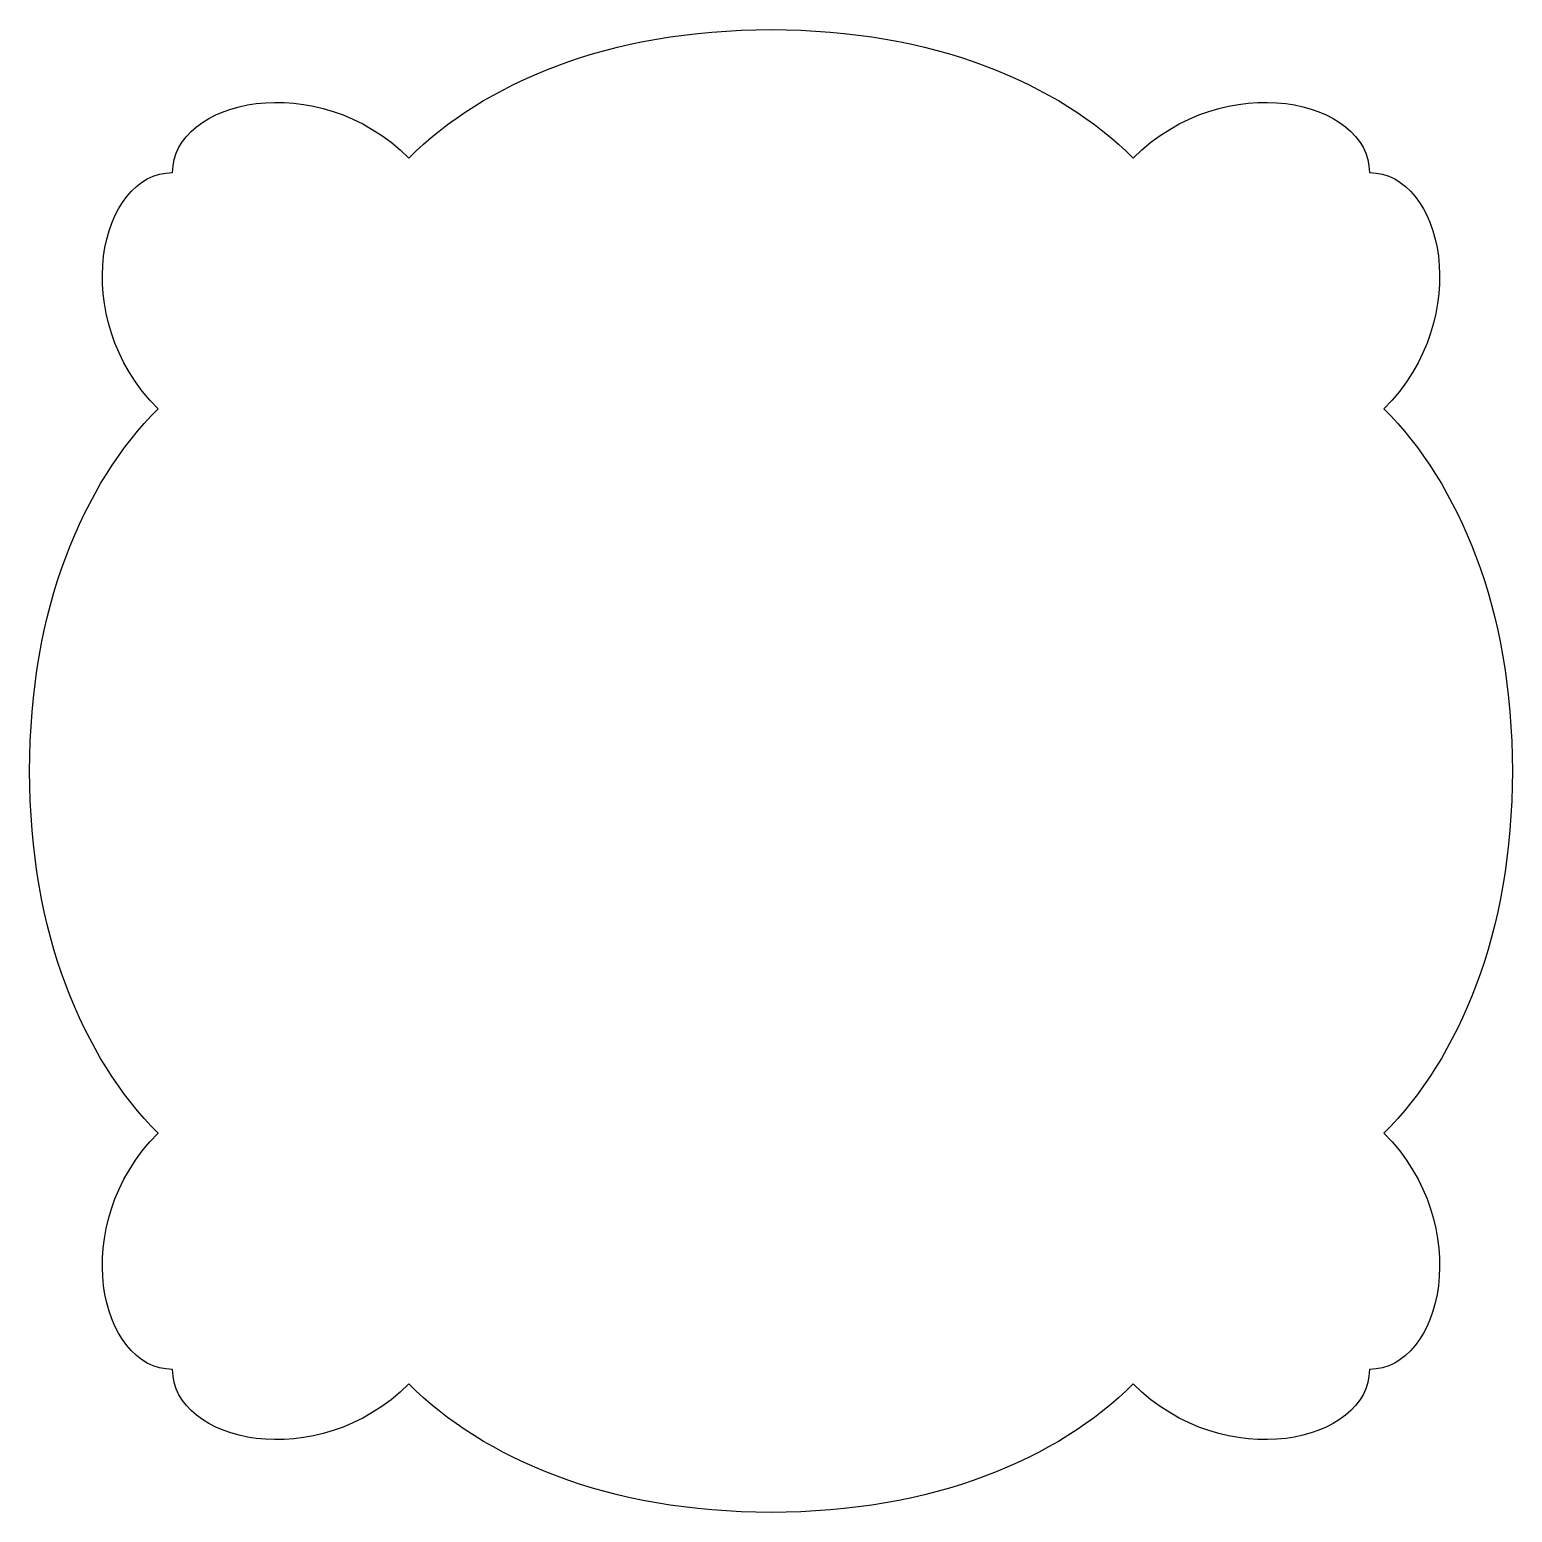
# Model space of a CAD drawing. Header units: centimetres. Extents: x 18.44 to 27.97, y -15.04 to -5.51.
import ezdxf

# ---------------------------------------------------------------- set-up
doc = ezdxf.new("R2010")
doc.units = ezdxf.units.CM
doc.header["$MEASUREMENT"] = 0
doc.layers.add('Layer 1', color=7, linetype='Continuous')

msp = doc.modelspace()

# ---------------------------------------------------------------- linework, layer by layer
at = {"layer": 'Layer 1', "color": 251}
msp.add_open_spline([(27.96688, -10.27708), (27.96688, -9.23483), (27.62372, -8.4319), (27.14194, -7.95012), (27.14194, -7.95012), (27.7308, -7.36126), (27.51667, -6.43276), (27.04854, -6.43276), (27.04854, -6.43276), (27.04854, -5.96463), (26.12006, -5.75051), (25.53121, -6.33936), (25.53121, -6.33936), (25.04943, -5.85758), (24.24647, -5.51444), (23.20449, -5.51444), (23.20449, -5.51444), (22.16224, -5.51444), (21.35931, -5.85758), (20.87753, -6.33936), (20.87753, -6.33936), (20.28867, -5.7505), (19.3602, -5.96463), (19.3602, -6.43276), (19.3602, -6.43276), (18.89207, -6.43276), (18.67795, -7.36126), (19.2668, -7.95012), (19.2668, -7.95012), (18.78502, -8.4319), (18.44188, -9.23486), (18.44188, -10.27708), (18.44188, -10.27708), (18.44188, -11.31906), (18.78502, -12.12199), (19.2668, -12.60377), (19.2668, -12.60377), (18.67794, -13.1926), (18.89207, -14.12113), (19.3602, -14.12113), (19.3602, -14.12113), (19.3602, -14.58926), (20.28868, -14.80338), (20.87753, -14.21453), (20.87753, -14.21453), (21.35931, -14.69631), (22.16227, -15.03942), (23.20449, -15.03942), (23.20449, -15.03942), (24.2465, -15.03942), (25.04943, -14.69631), (25.53121, -14.21453), (25.53121, -14.21453), (26.12007, -14.80339), (27.04854, -14.58926), (27.04854, -14.12113), (27.04854, -14.12113), (27.51667, -14.12113), (27.73079, -13.1926), (27.14194, -12.60377), (27.14194, -12.60377), (27.62372, -12.12199), (27.96688, -11.31906), (27.96688, -10.27708)], degree=3, knots=[0, 0, 0, 0, 0.0588235, 0.0588235, 0.0588235, 0.0588235, 0.1176471, 0.1176471, 0.1176471, 0.1176471, 0.1764706, 0.1764706, 0.1764706, 0.1764706, 0.2352941, 0.2352941, 0.2352941, 0.2352941, 0.2941176, 0.2941176, 0.2941176, 0.2941176, 0.3529412, 0.3529412, 0.3529412, 0.3529412, 0.4117647, 0.4117647, 0.4117647, 0.4117647, 0.4705882, 0.4705882, 0.4705882, 0.4705882, 0.5294118, 0.5294118, 0.5294118, 0.5294118, 0.5882353, 0.5882353, 0.5882353, 0.5882353, 0.6470588, 0.6470588, 0.6470588, 0.6470588, 0.7058824, 0.7058824, 0.7058824, 0.7058824, 0.7647059, 0.7647059, 0.7647059, 0.7647059, 0.8235294, 0.8235294, 0.8235294, 0.8235294, 0.8823529, 0.8823529, 0.8823529, 0.8823529, 1, 1, 1, 1], dxfattribs=at)

doc.saveas('drawing.dxf')
